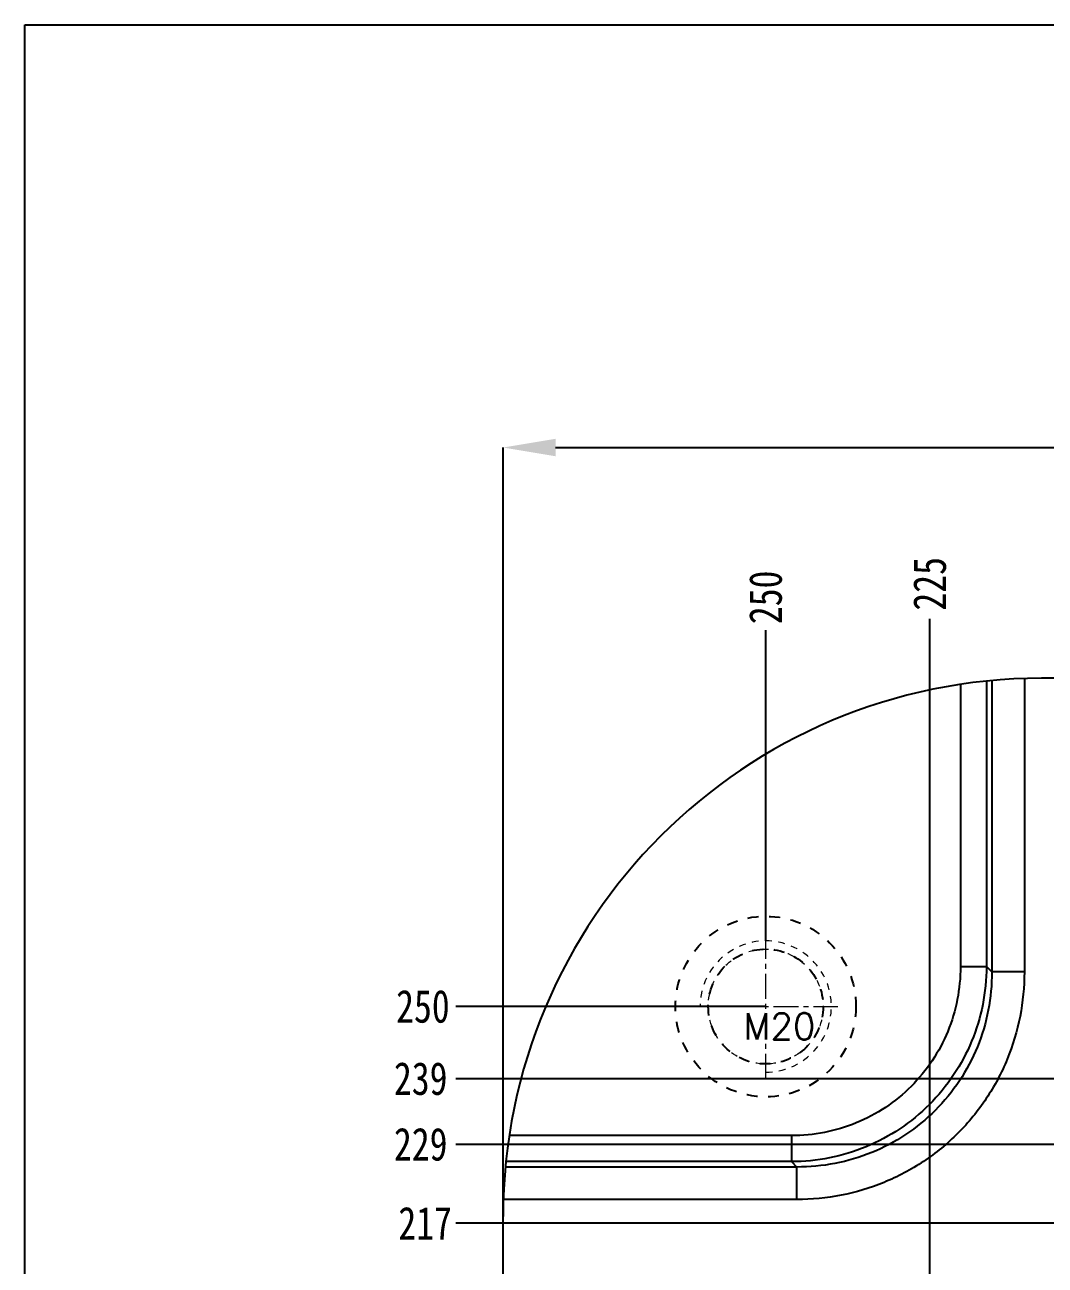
# Model space of a CAD drawing. Header units: millimetres. Extents: x -1265 to 1982, y -12197 to 1934.
# Drawn here: x -326.7 to -171.3, y -2951.5 to -2762.5 of the extents above; entities that cross this region are included whole.
import ezdxf

# ---------------------------------------------------------------- set-up
doc = ezdxf.new("R2010")
doc.units = ezdxf.units.MM
doc.header["$LTSCALE"] = 16.335
doc.header["$PDMODE"] = 3
doc.header["$PDSIZE"] = 0.3125
doc.linetypes.add('CENTER', pattern=[0.6, 0.375, -0.075, 0.075, -0.075])
doc.linetypes.add('HIDDEN', pattern=[0.2, 0.1, -0.1])
doc.layers.get('0').update_dxf_attribs({"linetype": 'CONTINUOUS'})
doc.layers.get('Defpoints').update_dxf_attribs({"linetype": 'CONTINUOUS'})
doc.layers.add('DEFAULT_2', color=8, linetype='HIDDEN')
doc.layers.add('DIM', color=3, linetype='CONTINUOUS')
doc.layers.add('screw', color=33, linetype='CONTINUOUS', lineweight=13)
doc.styles.get("Standard").update_dxf_attribs({"font": 'txt', "width": 0.8})
doc.styles.add('TXT', font='txt.shx', dxfattribs={"bigfont": 'gbcbig.shx'})
doc.dimstyles.new('11', dxfattribs={"dimtxt": 8, "dimasz": 8, "dimexe": 0, "dimexo": 0, "dimgap": 0, "dimtad": 0, "dimdsep": 46, "dimtxsty": 'Standard', "dimcen": 0, "dimclrd": 4, "dimclre": 4, "dimclrt": 6, "dimazin": 0, "dimtp": 0.01, "dimtm": 0.01, "dimtfac": 1, "dimtofl": 0, "dimtmove": 0, "dimatfit": 3, "dimfxl": 0, "dimtolj": 1, "dimarcsym": 0})

# ---------------------------------------------------------------- blocks, each defined once
blk = doc.blocks.new('screw_m20_g')
at = {"layer": 'screw', "color": 1, "linetype": 'CENTER', "ltscale": 0.621977}
for p, q in [((0, -11), (0, 11)), ((-11, 0), (11, 0))]:
    blk.add_line(p, q, dxfattribs=at)
at = {"layer": 'screw', "linetype": 'HIDDEN', "ltscale": 0.621977}
blk.add_circle((0, 0), 8.75, dxfattribs=at)
at = {"layer": 'screw', "color": 92, "linetype": 'HIDDEN', "ltscale": 0.621977}
blk.add_arc((0, 0), 10, 270, 180, dxfattribs=at)
at = {"layer": 'screw', "color": 6, "style": 'TXT'}
blk.add_text('M20', height=4, dxfattribs=at).set_placement((-3.4, -5))
blk = doc.blocks.new('*D501')
at = {"color": 4, "lineweight": -2}
for p, q in [((-253.85, -2961.54), (-253.85, -2826.93)), ((-245.85, -2826.93), (-0.11, -2826.93)), ((318.15, -2826.93), (15.89, -2826.93)), ((326.15, -2961.54), (326.15, -2826.93))]:
    blk.add_line(p, q, dxfattribs=at)
at = {"color": 4}
for points in [[(-245.85, -2825.6), (-245.85, -2828.26), (-253.85, -2826.93)], [(318.15, -2825.6), (318.15, -2828.26), (326.15, -2826.93)]]:
    blk.add_solid(points, dxfattribs=at)
at = {"layer": 'Defpoints', "color": 0}
for p in [(326.15, -2826.93), (-253.85, -2961.54), (326.15, -2961.54)]:
    blk.add_point(p, dxfattribs=at)
at = {"color": 6, "insert": (7.89, -2826.93), "char_height": 8, "attachment_point": 5}
blk.add_mtext('\\A1;580', dxfattribs=at)
blk = doc.blocks.new('*D623')
at = {"layer": 'Defpoints', "color": 0}
for p in [(-261.07, -2945.07), (-117.72, -2945.07), (36.15, -3162.07)]:
    blk.add_point(p, dxfattribs=at)
at = {"layer": 'DIM', "color": 4, "lineweight": -2}
blk.add_line((-117.72, -2945.07), (-261.07, -2945.07), dxfattribs=at)
at = {"layer": 'DIM', "color": 6, "insert": (-265.73, -2945.07), "char_height": 5, "attachment_point": 5}
blk.add_mtext('\\A1;217', dxfattribs=at)
blk = doc.blocks.new('*D624')
at = {"layer": 'Defpoints', "color": 0}
for p in [(-261.07, -2933.07), (-13.25, -2933.07), (36.15, -3162.07)]:
    blk.add_point(p, dxfattribs=at)
at = {"layer": 'DIM', "color": 4, "lineweight": -2}
blk.add_line((-13.25, -2933.07), (-261.07, -2933.07), dxfattribs=at)
at = {"layer": 'DIM', "color": 6, "insert": (-266.4, -2933.07), "char_height": 5, "attachment_point": 5}
blk.add_mtext('\\A1;229', dxfattribs=at)
blk = doc.blocks.new('*D625')
at = {"layer": 'Defpoints', "color": 0}
for p in [(-261.07, -2923.07), (-65.25, -2923.07), (36.15, -3162.07)]:
    blk.add_point(p, dxfattribs=at)
at = {"layer": 'DIM', "color": 4, "lineweight": -2}
blk.add_line((-65.25, -2923.07), (-261.07, -2923.07), dxfattribs=at)
at = {"layer": 'DIM', "color": 6, "insert": (-266.4, -2923.07), "char_height": 5, "attachment_point": 5}
blk.add_mtext('\\A1;239', dxfattribs=at)
blk = doc.blocks.new('*D626')
at = {"layer": 'Defpoints', "color": 0}
for p in [(-261.07, -2912.07), (-213.85, -2912.07), (36.15, -3162.07)]:
    blk.add_point(p, dxfattribs=at)
at = {"layer": 'DIM', "color": 4, "lineweight": -2}
blk.add_line((-213.85, -2912.07), (-261.07, -2912.07), dxfattribs=at)
at = {"layer": 'DIM', "color": 6, "insert": (-266.07, -2912.07), "char_height": 5, "attachment_point": 5}
blk.add_mtext('\\A1;250', dxfattribs=at)
blk = doc.blocks.new('*D645')
at = {"layer": 'Defpoints', "color": 0}
for p in [(-188.85, -2853.03), (-188.85, -3086.67), (36.15, -3162.07)]:
    blk.add_point(p, dxfattribs=at)
at = {"layer": 'DIM', "color": 4, "lineweight": -2}
blk.add_line((-188.85, -3086.67), (-188.85, -2853.03), dxfattribs=at)
at = {"layer": 'DIM', "color": 6, "insert": (-188.85, -2847.69), "char_height": 5, "attachment_point": 5, "rotation": 90}
blk.add_mtext('\\A1;225', dxfattribs=at)
blk = doc.blocks.new('*D651')
at = {"layer": 'Defpoints', "color": 0}
for p in [(-213.85, -2854.75), (-213.85, -2902.07), (36.15, -3162.07)]:
    blk.add_point(p, dxfattribs=at)
at = {"layer": 'DIM', "color": 4, "lineweight": -2}
blk.add_line((-213.85, -2902.07), (-213.85, -2854.75), dxfattribs=at)
at = {"layer": 'DIM', "color": 6, "insert": (-213.85, -2849.75), "char_height": 5, "attachment_point": 5, "rotation": 90}
blk.add_mtext('\\A1;250', dxfattribs=at)

msp = doc.modelspace()

# ---------------------------------------------------------------- linework, layer by layer
at = {"color": 7, "linetype": 'Continuous'}
for p, q in [((-174.449, -2862.114), (-174.449, -2906.81)), ((244.154, -2862.072), (-171.846, -2862.072)), ((-184.179, -2863.005), (-184.179, -2905.992)), ((-180.218, -2862.501), (-180.218, -2905.992)), ((-179.401, -2862.421), (-179.401, -2906.81)), ((-184.179, -2905.992), (-180.218, -2905.992)), ((-180.218, -2905.992), (-179.401, -2906.81)), ((-174.449, -2906.81), (-179.401, -2906.81)), ((-209.926, -2931.739), (-252.914, -2931.739)), ((-209.926, -2931.739), (-209.926, -2935.7)), ((-209.926, -2935.7), (-253.418, -2935.7)), ((-209.926, -2935.7), (-209.109, -2936.518)), ((-209.109, -2936.518), (-253.498, -2936.518)), ((-209.109, -2941.469), (-209.109, -2936.518)), ((-209.109, -2941.469), (-253.805, -2941.469)), ((-253.846, -3380.072), (-253.846, -2944.072))]:
    msp.add_line(p, q, dxfattribs=at)
msp.add_lwpolyline([(-326.714, -2762.541), (670.732, -2762.541), (670.732, -3582.339), (-326.714, -3582.339)], close=True)
msp.add_arc((-171.846, -2944.072), 82, 90, 180, dxfattribs=at)
for points, knots in [([(-184.179, -2905.992), (-184.18, -2907.676), (-184.506, -2911.053), (-185.966, -2915.922), (-188.351, -2920.413), (-191.572, -2924.347), (-195.506, -2927.568), (-199.997, -2929.953), (-204.865, -2931.413), (-208.242, -2931.739), (-209.926, -2931.739)], [0, 0, 0, 0, 0.1249982, 0.2500227, 0.3750144, 0.5000199, 0.6250131, 0.7499797, 0.8749937, 1, 1, 1, 1]), ([(-180.218, -2905.992), (-180.223, -2907.933), (-180.61, -2911.825), (-182.306, -2917.434), (-185.065, -2922.606), (-188.781, -2927.139), (-193.313, -2930.855), (-198.485, -2933.612), (-204.093, -2935.309), (-207.985, -2935.695), (-209.926, -2935.7)], [0, 0, 0, 0, 0.1249889, 0.2500115, 0.375007, 0.5000198, 0.6250203, 0.7499909, 0.875003, 1, 1, 1, 1]), ([(-174.449, -2906.81), (-174.449, -2909.077), (-174.888, -2913.622), (-176.854, -2920.175), (-180.063, -2926.221), (-184.399, -2931.516), (-189.694, -2935.853), (-195.74, -2939.064), (-202.294, -2941.03), (-206.841, -2941.469), (-209.109, -2941.469)], [0, 0, 0, 0, 0.125001, 0.2499845, 0.3749684, 0.4999498, 0.6249336, 0.7499374, 0.8749724, 1, 1, 1, 1]), ([(-179.401, -2906.81), (-179.395, -2908.755), (-179.758, -2912.657), (-181.427, -2918.285), (-184.17, -2923.479), (-187.888, -2928.027), (-192.436, -2931.746), (-197.63, -2934.49), (-203.26, -2936.16), (-207.163, -2936.524), (-209.109, -2936.518)], [0, 0, 0, 0, 0.1249875, 0.2499684, 0.3749579, 0.4999495, 0.6249434, 0.749953, 0.8749858, 1, 1, 1, 1])]:
    msp.add_open_spline(points, degree=3, knots=knots, dxfattribs=at)
at = {"layer": 'DEFAULT_2', "color": 8, "linetype": 'HIDDEN'}
for radius in [13.75, 8.75]:
    msp.add_circle((-213.846, -2912.072), radius, dxfattribs=at)

# ---------------------------------------------------------------- block references
at = {"layer": 'screw'}
msp.add_blockref('screw_m20_g', (-213.846, -2912.072), dxfattribs=at)

# ---------------------------------------------------------------- dimensions: what is measured, and where the dimension line sits
dim = msp.add_linear_dim(base=(326.154, -2826.931), p1=(-253.846, -2961.541), p2=(326.154, -2961.541), dimstyle='11', override={"dimfxl": 1.25, "dimarcsym": 1})
dim.commit()
dim.dimension.update_dxf_attribs({"geometry": '*D501', "text_midpoint": (7.895, -2826.931), "dimtype": 160})
at = {"layer": 'DIM'}
for feature_location, offset, dtype, picture, middle in [((-188.846, -3086.672), (0, 233.646), 1, '*D645', (-188.846, -2847.693)), ((-213.846, -2902.072), (0, 47.323), 1, '*D651', (-213.846, -2849.749)), ((-213.846, -2912.072), (-47.221, 0), 0, '*D626', (-266.067, -2912.072)), ((-65.246, -2923.072), (-195.821, 0), 0, '*D625', (-266.4, -2923.072)), ((-13.246, -2933.072), (-247.821, 0), 0, '*D624', (-266.4, -2933.072)), ((-117.722, -2945.072), (-143.345, 0), 0, '*D623', (-265.734, -2945.072))]:
    dim = msp.add_ordinate_dim(feature_location=feature_location, offset=offset, dtype=dtype, origin=(36.154, -3162.072), dimstyle='11', override={"dimtxt": 5, "dimasz": 2, "dimfxl": 1.25, "dimarcsym": 1}, dxfattribs=at)
    dim.commit()
    dim.dimension.update_dxf_attribs({"geometry": picture, "text_midpoint": middle})

doc.saveas('drawing.dxf')
